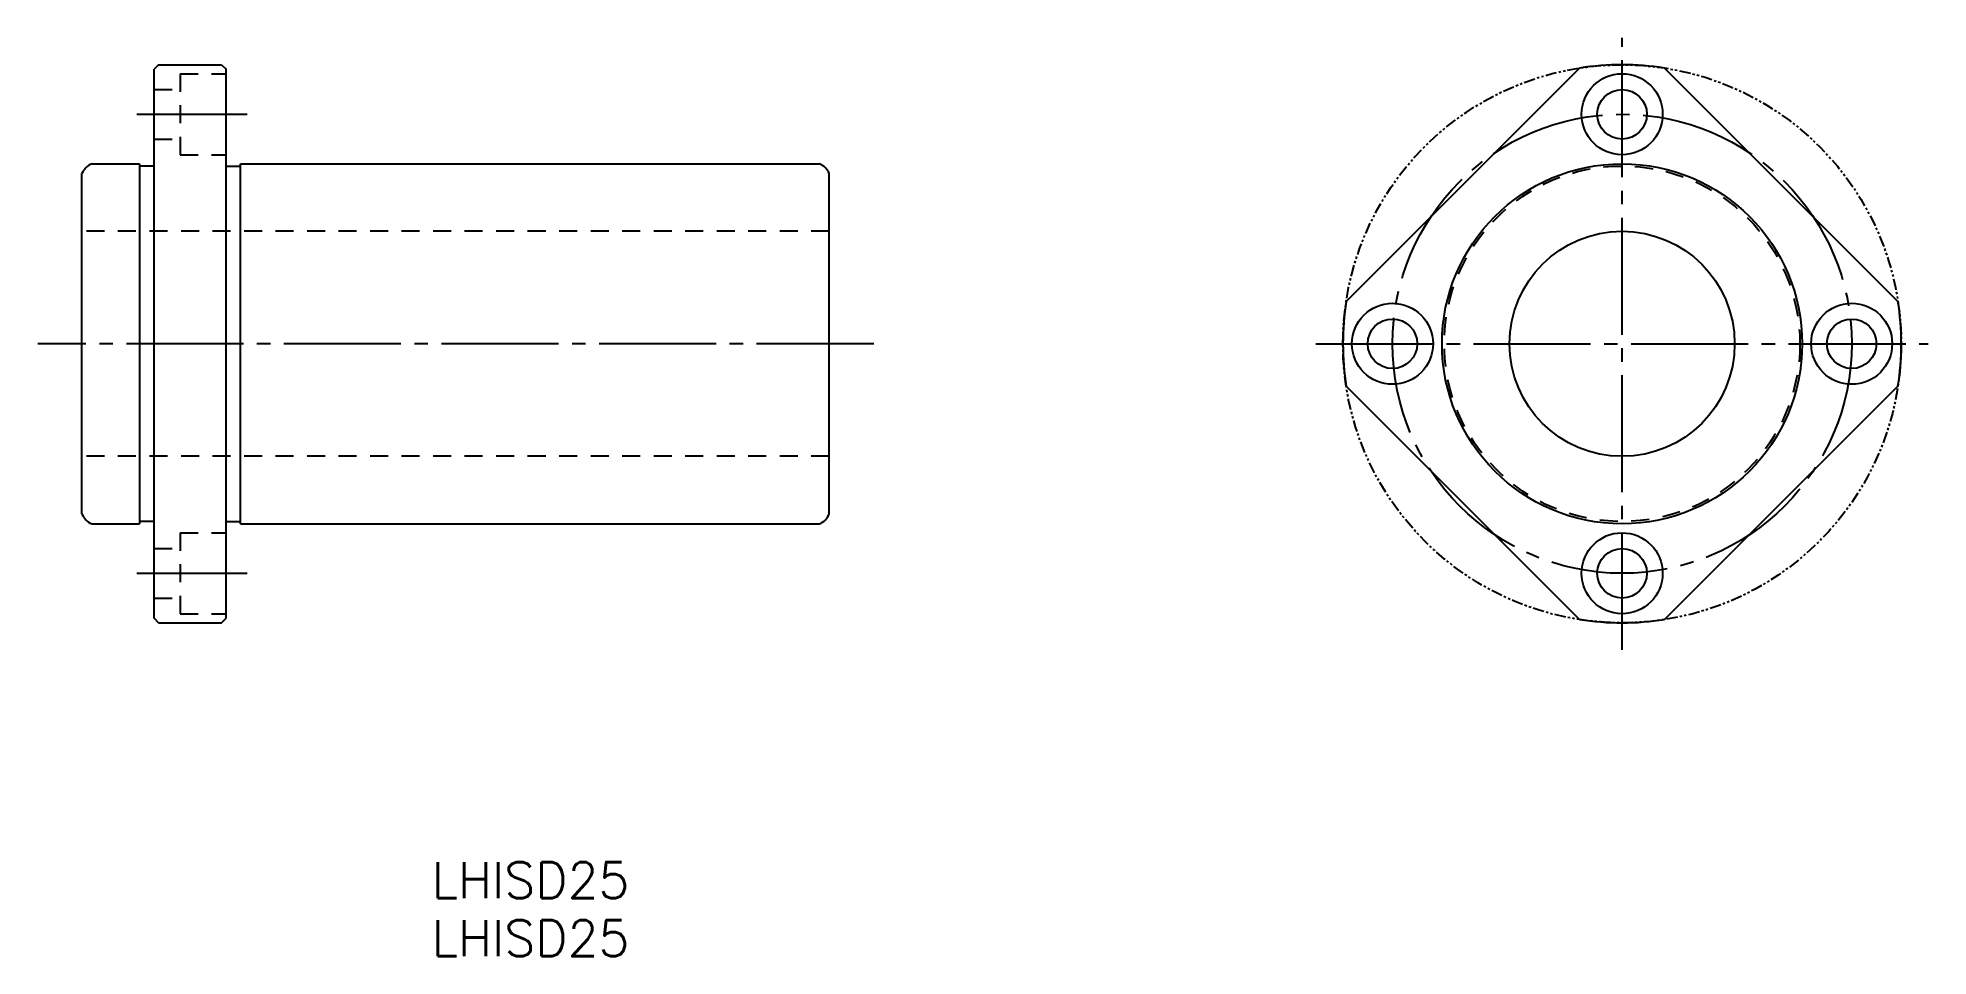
# Model space of a CAD drawing. Extents: x -260 to -50, y 330 to 432.
import ezdxf

# ---------------------------------------------------------------- set-up
doc = ezdxf.new("R2010")
doc.units = 0
for name, pattern in [('CENTER', [17.5, 13, -1.5, 1.5, -1.5]), ('DASHED', [3.5, 2, -1.5]), ('PHANTOM', [2.5, 1.25, -0.25, 0.25, -0.25, 0.25, -0.25])]:
    doc.linetypes.add(name, pattern=pattern)
doc.layers.get('0').update_dxf_attribs({"linetype": 'CONTINUOUS'})
doc.layers.add('CENTER', color=1, linetype='CENTER')
doc.styles.get("Standard").update_dxf_attribs({"font": 'txt.shx', "bigfont": '@extfont2.shx'})

msp = doc.modelspace()

# ---------------------------------------------------------------- linework, layer by layer
at = {"color": 7, "linetype": 'CONTINUOUS'}
for p, q in [((-246.79, 428.57), (-247.29, 428.07)), ((-246.79, 428.57), (-239.79, 428.57)), ((-239.79, 428.57), (-239.29, 428.07)), ((-247.29, 367.07), (-247.29, 428.07)), ((-239.29, 367.07), (-239.29, 428.07)), ((-88.96, 428.21), (-114.88, 402.28)), ((-53.6, 402.28), (-79.53, 428.21)), ((-255.29, 378.66), (-255.29, 416.48)), ((-254.2, 417.57), (-248.89, 417.57)), ((-248.89, 417.57), (-248.89, 377.57)), ((-247.29, 417.32), (-248.89, 417.32)), ((-239.29, 417.32), (-237.69, 417.32)), ((-237.69, 417.57), (-173.38, 417.57)), ((-237.69, 377.57), (-237.69, 417.57)), ((-172.29, 378.66), (-172.29, 416.48)), ((-88.96, 366.93), (-114.88, 392.85)), ((-53.6, 392.85), (-79.53, 366.93)), ((-254.2, 377.57), (-248.89, 377.57)), ((-247.29, 377.82), (-248.89, 377.82)), ((-239.29, 377.82), (-237.69, 377.82)), ((-237.69, 377.57), (-173.38, 377.57)), ((-246.79, 366.57), (-247.29, 367.07)), ((-246.79, 366.57), (-239.79, 366.57)), ((-239.79, 366.57), (-239.29, 367.07))]:
    msp.add_line(p, q, dxfattribs=at)
at = {"color": 3, "linetype": 'DASHED'}
for p, q in [((-244.39, 427.57), (-244.39, 418.57)), ((-244.39, 427.57), (-239.29, 427.57)), ((-247.29, 425.82), (-244.39, 425.82)), ((-247.29, 420.32), (-244.39, 420.32)), ((-244.39, 418.57), (-239.29, 418.57)), ((-172.29, 410.07), (-255.29, 410.07)), ((-172.29, 385.07), (-255.29, 385.07)), ((-244.39, 376.57), (-244.39, 367.57)), ((-244.39, 376.57), (-239.29, 376.57)), ((-247.29, 374.82), (-244.39, 374.82)), ((-247.29, 369.32), (-244.39, 369.32)), ((-244.39, 367.57), (-239.29, 367.57))]:
    msp.add_line(p, q, dxfattribs=at)
at = {"color": 3, "linetype": 'PHANTOM'}
msp.add_circle((-84.24, 397.57), 31, dxfattribs=at)
at = {"color": 7, "linetype": 'CONTINUOUS'}
for centre, radius in [((-84.24, 423.07), 4.5), ((-84.24, 423.07), 2.75), ((-84.24, 397.57), 20), ((-84.24, 397.57), 12.5), ((-109.74, 397.57), 4.5), ((-58.74, 397.57), 4.5), ((-109.74, 397.57), 2.75), ((-58.74, 397.57), 2.75), ((-84.24, 372.07), 4.5), ((-84.24, 372.07), 2.75)]:
    msp.add_circle(centre, radius, dxfattribs=at)
at = {"color": 3, "linetype": 'DASHED'}
msp.add_circle((-84.24, 397.57), 19.75, dxfattribs=at)
at = {"color": 7, "linetype": 'CONTINUOUS'}
for centre, radius, start, end in [((-84.24, 397.57), 31, 81.2493, 98.7507), ((-253.44, 415.72), 2, 112.3316, 157.6684), ((-174.14, 415.72), 2, 22.3316, 67.6684), ((-84.24, 397.57), 31, 171.2493, 188.7507), ((-84.24, 397.57), 31, 351.2493, 8.7507), ((-253.44, 379.42), 2, 202.3316, 247.6684), ((-174.14, 379.42), 2, 292.3316, 337.6684), ((-84.24, 397.57), 31, 261.2493, 278.7507)]:
    msp.add_arc(centre, radius, start, end, dxfattribs=at)
at = {"layer": 'CENTER', "color": 1, "linetype": 'CENTER'}
for p, q in [((-84.24, 363.57), (-84.24, 431.57)), ((-249.21, 423.07), (-236.95, 423.07)), ((-167.36, 397.57), (-260.19, 397.57)), ((-118.24, 397.57), (-50.24, 397.57)), ((-249.21, 372.07), (-236.95, 372.07))]:
    msp.add_line(p, q, dxfattribs=at)
msp.add_circle((-84.24, 397.57), 25.5, dxfattribs=at)

# ---------------------------------------------------------------- texts
at = {"color": 7, "linetype": 'CONTINUOUS'}
for p in [(-216.44, 335.98), (-216.44, 329.53)]:
    msp.add_text('LHISD25', height=4, dxfattribs=at).set_placement(p)

doc.saveas('drawing.dxf')
